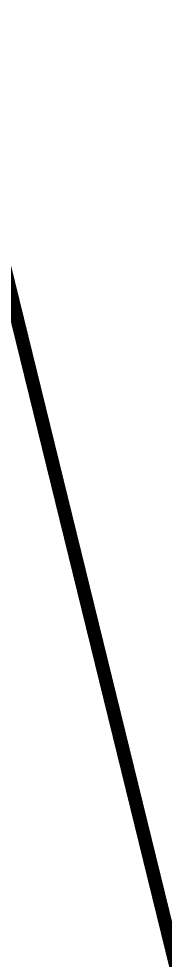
# Model space of a CAD drawing. Header units: millimetres. Extents: x 1864 to 10174863, y -4887456 to 5366151.
# Drawn here: x 6236481.7 to 6236492.4, y 5216522.4 to 5216591.9 of the extents above; entities that cross this region are included whole.
import ezdxf
from ezdxf import colors
from ezdxf.entities.mleader import LeaderData, LeaderLine
from ezdxf.math import Vec2, Vec3

# ---------------------------------------------------------------- set-up
doc = ezdxf.new("R2010")
doc.units = ezdxf.units.MM
doc.layers.add('!Полоса отвода', color=30, linetype='Continuous')
doc.layers.add('Основное направление 30.05.Верх покрытия', color=7, linetype='Continuous')
doc.layers.add('ИС_Выноски', color=3, linetype='Continuous', lineweight=18)
doc.layers.add('ИС_Размер', color=3, linetype='Continuous', lineweight=18)
doc.styles.add('ISOCPEUR', font='isocpeur.ttf', dxfattribs={"width": 0.8, "oblique": 15, "height": 2.5})
doc.linetypes.add('гр.ПОЛЬ.10', pattern='A,6.75,-2,[131,ltypeshp.shx,S=0.75,R=0,X=-0.75,Y=-0.375],-2,6.75,[130,ltypeshp.shx,S=0.75,R=270.000001,X=-8.75,Y=-0.375],0', length=17.5)

# ---------------------------------------------------------------- blocks, each defined once
blk = doc.blocks.new('_DotBlank')
at = {"color": 0, "linetype": 'ByBlock', "lineweight": -2}
blk.add_line((-0.5, 0), (-1, 0), dxfattribs=at)
blk.add_circle((0, 0), 0.5, dxfattribs=at)

msp = doc.modelspace()

# ---------------------------------------------------------------- linework, layer by layer
at = {"layer": '!Полоса отвода', "color": 30, "linetype": 'гр.ПОЛЬ.10', "true_color": 0xff7f00, "transparency": 33554687, "const_width": 1}
msp.add_lwpolyline([(6236519.804, 5216063.026), (6236524.174, 5216217.374), (6236514.694, 5216376.605), (6236496.832, 5216507.305), (6236469.431, 5216619.336)], dxfattribs=at)
at = {"layer": 'ИС_Размер', "linetype": 'Continuous'}
msp.add_circle((6226064.774, 5217311.369), 148840.032, dxfattribs=at)
at = {"layer": 'Основное направление 30.05.Верх покрытия', "color": 84, "flags": 128}
msp.add_lwpolyline([(6236484.282, 5216496.525, 0.062582), (6236426.74, 5216691.103, 0.038761)], format="xyb", dxfattribs=at)
msp.add_lwpolyline([(6236484.282, 5216496.525, 0.062582), (6236426.74, 5216691.103, 0.038761)], format="xyb", dxfattribs=at)

# ---------------------------------------------------------------- next in the draw order: leaders
at = {"layer": 'ИС_Выноски', "color": 3}
ml = msp.add_multileader_mtext('Standard', dxfattribs=at)
ml.set_content('ПК70+50\\P24+3х33+24', color=3, style='ISOCPEUR')
ml.set_leader_properties(color=256, linetype='ByLayer', lineweight=-1)
ml.set_arrow_properties(name='DOTBLANK')
ml.build(insert=Vec2(0, 0))
ml.multileader.update_dxf_attribs({"text_left_attachment_type": 6, "text_right_attachment_type": 6, "dogleg_length": 0.36, "arrow_head_size": 1500, "scale": 25})
ctx = ml.context
ctx.base_point, ctx.scale, ctx.char_height, ctx.arrow_head_size, ctx.landing_gap_size, ctx.plane_origin, ctx.plane_x_axis, ctx.plane_y_axis = Vec3(6236691.206, 5217349.724), 25, 125, 1500, 2.25, Vec3(6242724.035, 5214845.62), Vec3(1, 0.000012), Vec3(-0.000012, 1)
ctx.left_attachment, ctx.right_attachment, ctx.text_align_type = 6, 6, 1
notes = []
notes.append((ctx, [(0, (1, 1, 0), (6236671.075, 5217349.724), (1, 0.000012), 20.13, [(1, [(6236451.887, 5217068.314)], 0, [])])]))
ctx.mtext.insert, ctx.mtext.text_direction, ctx.mtext.rotation, ctx.mtext.width, ctx.mtext.alignment, ctx.mtext.flow_direction = Vec3(6237088.67, 5217499.728), Vec3(1, 0.000012), 0.000012, 857.209, 2, 5
ctx.mtext.has_bg_fill, ctx.mtext.bg_color, ctx.mtext.bg_scale_factor, ctx.mtext.bg_transparency, ctx.mtext.use_window_bg_color = 1, -1027028792, 1.5, 0, 1
for ctx, leaders in notes:
    for number, flags, end, landing, length, lines in leaders:
        leader = LeaderData()
        leader.index, (leader.has_last_leader_line, leader.has_dogleg_vector, leader.attachment_direction) = number, flags
        leader.last_leader_point, leader.dogleg_vector, leader.dogleg_length = Vec3(end), Vec3(landing), length
        for number, points, colour, breaks in lines:
            line = LeaderLine()
            line.index, line.vertices, line.color, line.breaks = number, Vec3.list(points), colors.encode_raw_color(colour), breaks
            leader.lines.append(line)
        ctx.leaders.append(leader)

doc.saveas('drawing.dxf')
